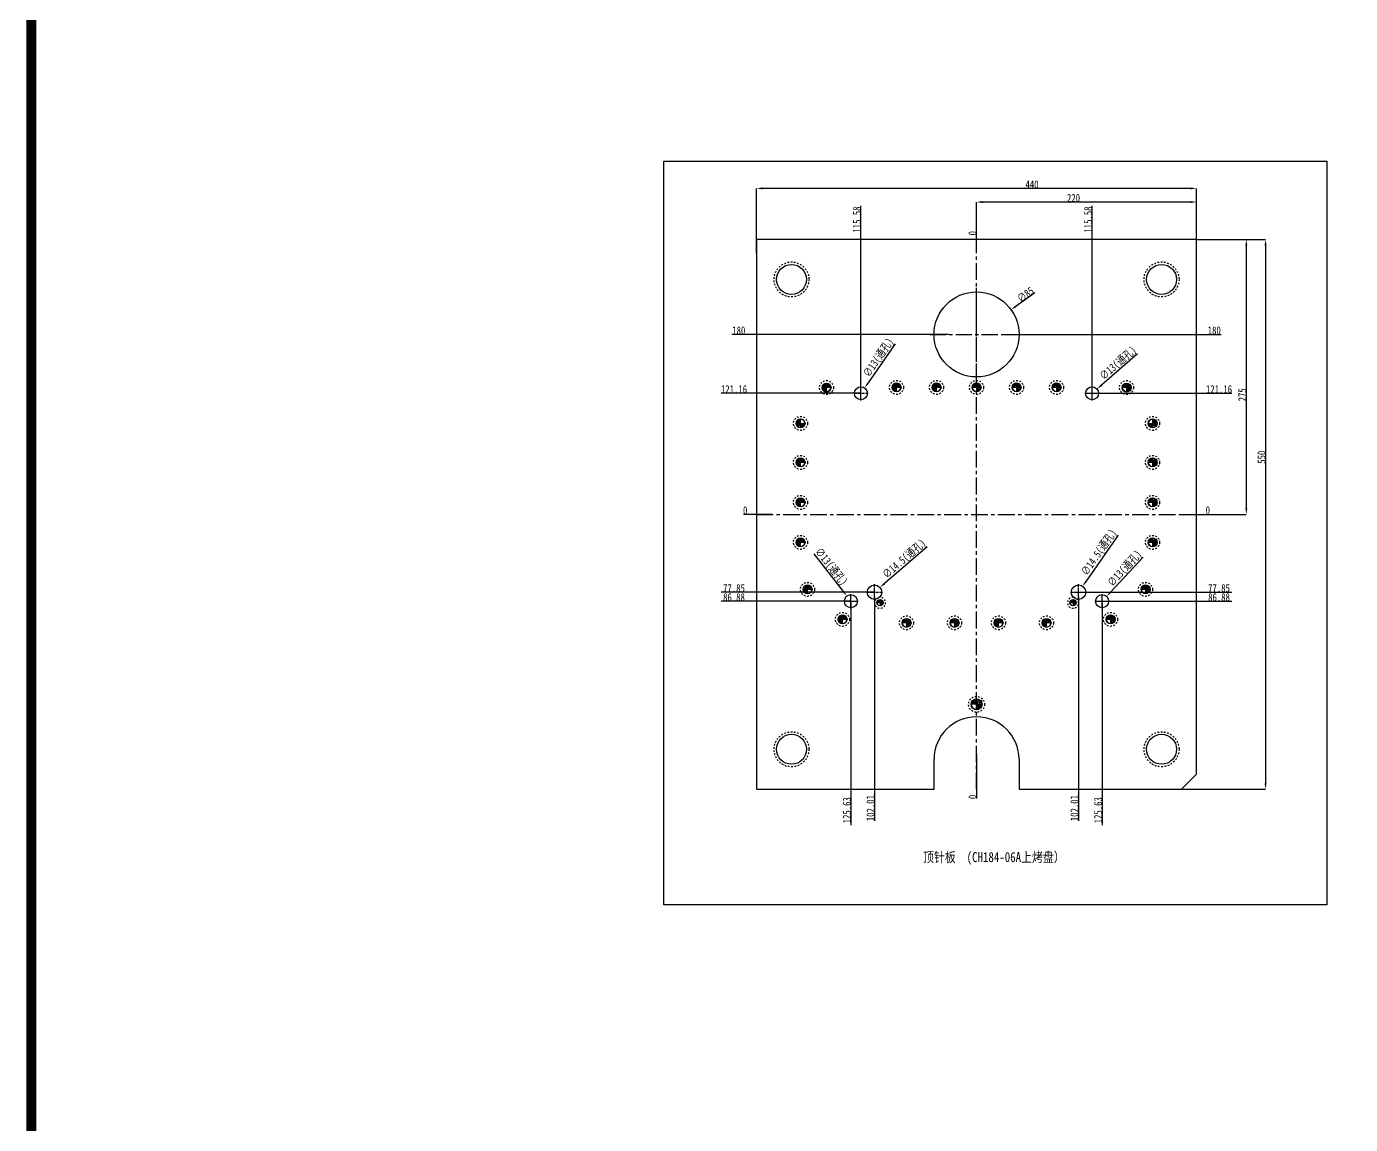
# Model space of a CAD drawing. Header units: millimetres. Extents: x -941 to 1421, y -11614 to -3210.
# Drawn here: x -941 to 383, y -10479 to -9381 of the extents above; entities that cross this region are included whole.
import ezdxf
from ezdxf.enums import TextEntityAlignment as Align

# ---------------------------------------------------------------- set-up
doc = ezdxf.new("R2010")
doc.units = ezdxf.units.MM
doc.header["$LTSCALE"] = 16.335
doc.header["$PDMODE"] = 3
doc.header["$PDSIZE"] = 0.3125
doc.linetypes.add('CENTER', pattern=[0.6, 0.375, -0.075, 0.075, -0.075])
doc.linetypes.add('HIDDEN', pattern=[0.2, 0.1, -0.1])
doc.layers.get('0').update_dxf_attribs({"linetype": 'CONTINUOUS'})
doc.layers.get('Defpoints').update_dxf_attribs({"linetype": 'CONTINUOUS'})
doc.layers.add('DEFAULT_2', color=8, linetype='HIDDEN')
doc.layers.add('epin', color=13, linetype='CONTINUOUS', lineweight=9)
doc.styles.get("Standard").update_dxf_attribs({"font": 'txt', "width": 0.8})
doc.styles.add('TXT05', font='txt.shx', dxfattribs={"width": 0.5, "bigfont": 'gbcbig.shx'})
doc.dimstyles.new('ISO-25', dxfattribs={"dimtxt": 8, "dimasz": 6, "dimexe": 0, "dimexo": 0, "dimgap": 0, "dimtad": 1, "dimdsep": 46, "dimtxsty": 'Standard', "dimcen": 0, "dimclrd": 4, "dimclre": 4, "dimclrt": 6, "dimazin": 0, "dimtfac": 1, "dimtofl": 0, "dimtmove": 0, "dimatfit": 3, "dimfxl": 0, "dimarcsym": 0})

# ---------------------------------------------------------------- blocks, each defined once
blk = doc.blocks.new('*D1014')
at = {"color": 4, "lineweight": -2}
blk.add_line((170, -9708.3), (133.9, -9739.4), dxfattribs=at)
at = {"color": 4}
blk.add_solid([(133.3, -9738.7), (134.6, -9740.2), (129.4, -9743.4)], dxfattribs=at)
at = {"layer": 'Defpoints', "color": 0}
for p in [(129.4, -9743.4), (119.6, -9751.9)]:
    blk.add_point(p, dxfattribs=at)
at = {"color": 6, "insert": (150.9, -9718), "char_height": 8, "attachment_point": 5, "rotation": 40.8392}
blk.add_mtext('∅13(通孔)', dxfattribs=at)
blk = doc.blocks.new('*D1015')
at = {"color": 4, "lineweight": -2}
blk.add_line((-72.6, -9698.1), (-99.6, -9737.3), dxfattribs=at)
at = {"color": 4}
blk.add_solid([(-100.4, -9736.8), (-98.8, -9737.9), (-103, -9742.3)], dxfattribs=at)
at = {"layer": 'Defpoints', "color": 0}
for p in [(-103, -9742.3), (-110.4, -9753)]:
    blk.add_point(p, dxfattribs=at)
at = {"color": 6, "insert": (-88.6, -9712.3), "char_height": 8, "attachment_point": 5, "rotation": 55.4664}
blk.add_mtext('∅13(通孔)', dxfattribs=at)
blk = doc.blocks.new('*D1016')
at = {"color": 4, "lineweight": -2}
blk.add_line((150.4, -9889.5), (118.4, -9935.7), dxfattribs=at)
at = {"color": 4}
blk.add_solid([(117.6, -9935.2), (119.3, -9936.3), (115, -9940.7)], dxfattribs=at)
at = {"layer": 'Defpoints', "color": 0}
for p in [(115, -9940.7), (106.8, -9952.6)]:
    blk.add_point(p, dxfattribs=at)
at = {"color": 6, "insert": (131.9, -9907.2), "char_height": 8, "attachment_point": 5, "rotation": 55.3759}
blk.add_mtext('∅14.5(通孔)', dxfattribs=at)
blk = doc.blocks.new('*D1017')
at = {"color": 4, "lineweight": -2}
blk.add_line((175.5, -9911.6), (143, -9946.5), dxfattribs=at)
at = {"color": 4}
blk.add_solid([(142.3, -9945.8), (143.8, -9947.2), (138.9, -9950.9)], dxfattribs=at)
at = {"layer": 'Defpoints', "color": 0}
for p in [(138.9, -9950.9), (130.1, -9960.4)]:
    blk.add_point(p, dxfattribs=at)
at = {"color": 6, "insert": (157.6, -9923.4), "char_height": 8, "attachment_point": 5, "rotation": 47.0598}
blk.add_mtext('∅13(通孔)', dxfattribs=at)
blk = doc.blocks.new('*D1018')
at = {"color": 4, "lineweight": -2}
blk.add_line((-40.5, -9901.2), (-83.1, -9938), dxfattribs=at)
at = {"color": 4}
blk.add_solid([(-83.7, -9937.2), (-82.4, -9938.7), (-87.6, -9941.9)], dxfattribs=at)
at = {"layer": 'Defpoints', "color": 0}
for p in [(-87.6, -9941.9), (-98.6, -9951.4)]:
    blk.add_point(p, dxfattribs=at)
at = {"color": 6, "insert": (-62.9, -9913.8), "char_height": 8, "attachment_point": 5, "rotation": 40.7968}
blk.add_mtext('∅14.5(通孔)', dxfattribs=at)
blk = doc.blocks.new('*D1019')
at = {"color": 4, "lineweight": -2}
blk.add_line((-153.9, -9908.3), (-124.4, -9945.8), dxfattribs=at)
at = {"color": 4}
blk.add_solid([(-123.7, -9945.2), (-125.2, -9946.4), (-120.7, -9950.5)], dxfattribs=at)
at = {"layer": 'Defpoints', "color": 0}
for p in [(-120.7, -9950.5), (-112.7, -9960.8)]:
    blk.add_point(p, dxfattribs=at)
at = {"color": 6, "insert": (-137, -9921.6), "char_height": 8, "attachment_point": 5, "rotation": 308.1339}
blk.add_mtext('∅13(通孔)', dxfattribs=at)
blk = doc.blocks.new('*D1020')
at = {"color": 4, "lineweight": -2}
blk.add_line((67.2, -9647.2), (48.4, -9660.6), dxfattribs=at)
at = {"color": 4}
blk.add_solid([(47.8, -9659.8), (49, -9661.4), (43.5, -9664.1)], dxfattribs=at)
at = {"layer": 'Defpoints', "color": 0}
for p in [(43.5, -9664.1), (-25.7, -9713.5)]:
    blk.add_point(p, dxfattribs=at)
at = {"color": 6, "insert": (57.9, -9648.9), "char_height": 8, "attachment_point": 5, "rotation": 35.4923}
blk.add_mtext('∅85', dxfattribs=at)
blk = doc.blocks.new('epin_ejp_10')
at = {"layer": 'epin'}
h = blk.add_hatch(dxfattribs=at)
h.set_pattern_fill('_ANSI31', color=123, scale=0.25, angle=90, style=0)
h.set_pattern_definition([(135, (-3501.19435, 375.4519), (-0.561266, -0.561266), [])])
h.paths.add_polyline_path([(0, 5, 0.414214), (-5, 0), (0, 0)])
h.paths.add_polyline_path([(5, 0), (0, 0), (0, -5, 0.414214)])
at = {"layer": 'epin', "color": 1, "linetype": 'CENTER', "ltscale": 0.310989}
for p, q in [((-5.5, 0), (5.5, 0)), ((0, -5.5), (0, 5.5))]:
    blk.add_line(p, q, dxfattribs=at)
at = {"layer": 'epin'}
blk.add_circle((0, 0), 5, dxfattribs=at)
at = {"layer": 'epin', "color": 6, "style": 'TXT05', "width": 0.5}
blk.add_text('%%c10', height=3.5, dxfattribs=at).set_placement((0.2, 0.5))
blk = doc.blocks.new('epin_ejp_8')
at = {"layer": 'epin'}
h = blk.add_hatch(dxfattribs=at)
h.set_pattern_fill('_ANSI31', color=123, scale=0.2, angle=90, style=0)
h.set_pattern_definition([(135, (-263.1036, 1313.3417), (-0.4490128, -0.4490128), [])])
h.paths.add_polyline_path([(0, 4, 0.414214), (-4, 0), (0, 0)])
h.paths.add_polyline_path([(4, 0), (0, 0), (0, -4, 0.414214)])
at = {"layer": 'epin', "color": 1, "linetype": 'CENTER', "ltscale": 0.248791}
for p, q in [((-4.4, 0), (4.4, 0)), ((0, -4.4), (0, 4.4))]:
    blk.add_line(p, q, dxfattribs=at)
at = {"layer": 'epin'}
blk.add_circle((0, 0), 4, dxfattribs=at)
at = {"layer": 'epin', "color": 6, "style": 'TXT05', "width": 0.5}
blk.add_text('%%c8', height=2.8, dxfattribs=at).set_placement((1.3, 1.8), align=Align.MIDDLE)
blk = doc.blocks.new('epin_ejp_6')
at = {"layer": 'epin'}
h = blk.add_hatch(dxfattribs=at)
h.set_pattern_fill('_ANSI31', color=123, scale=0.15, angle=90, style=0)
h.set_pattern_definition([(135, (89.59405, 3806.95057), (-0.336759605, -0.336759605), [])])
h.paths.add_polyline_path([(0, 3, 0.4142136), (-3, 0), (0, 0)])
h.paths.add_polyline_path([(3, 0), (0, 0), (0, -3, 0.4142136)])
at = {"layer": 'epin', "color": 1, "linetype": 'CENTER', "ltscale": 0.186593}
for p, q in [((-3.3, 0), (3.3, 0)), ((0, -3.3), (0, 3.3))]:
    blk.add_line(p, q, dxfattribs=at)
at = {"layer": 'epin'}
blk.add_circle((0, 0), 3, dxfattribs=at)
at = {"layer": 'epin', "color": 6, "style": 'TXT05', "width": 0.5}
blk.add_text('%%c6', height=2.1, dxfattribs=at).set_placement((0.12, 0.3))
blk = doc.blocks.new('1236')
at = {"layer": 'epin', "color": 4, "xscale": -1}
for p in [(-3624.7, 4287.4), (-3554.7, 4287.4), (-3514.7, 4287.4)]:
    blk.add_blockref('epin_ejp_8', p, dxfattribs=at)
at = {"layer": 'epin', "color": 4}
for p in [(-3474.7, 4287.4), (-3434.7, 4287.4), (-3394.7, 4287.4), (-3324.7, 4287.4)]:
    blk.add_blockref('epin_ejp_8', p, dxfattribs=at)
at = {"layer": 'epin', "color": 4, "xscale": -1}
for p, rotation in [((-3650.7, 4251.5), 90), ((-3298.7, 4212.4), 270), ((-3298.7, 4172.4), 270), ((-3298.7, 4132.4), 270)]:
    blk.add_blockref('epin_ejp_8', p, dxfattribs=dict(at, rotation=rotation))
at = {"layer": 'epin', "color": 4}
for p, rotation in [((-3298.7, 4251.5), 270), ((-3650.7, 4212.4), 90), ((-3650.7, 4172.4), 90), ((-3650.7, 4132.4), 90)]:
    blk.add_blockref('epin_ejp_8', p, dxfattribs=dict(at, rotation=rotation))
at = {"layer": 'epin', "xscale": -1}
for p in [(-3643.7, 4085.4), (-3608.7, 4055.4), (-3452.7, 4051.9), (-3404.7, 4051.9)]:
    blk.add_blockref('epin_ejp_8', p, dxfattribs=at)
at = {"layer": 'epin'}
for name, p in [('epin_ejp_8', (-3305.7, 4085.4)), ('epin_ejp_6', (-3571.2, 4072.1)), ('epin_ejp_6', (-3378.2, 4072.1)), ('epin_ejp_8', (-3544.7, 4051.9)), ('epin_ejp_8', (-3496.7, 4051.9)), ('epin_ejp_8', (-3340.7, 4055.4))]:
    blk.add_blockref(name, p, dxfattribs=at)
blk = doc.blocks.new('*D1021')
at = {"color": 4, "lineweight": -2}
for p, q in [((228.9, -9593.8), (278.7, -9593.8)), ((278.7, -9599.8), (278.7, -9862.8)), ((228.9, -9868.8), (278.7, -9868.8))]:
    blk.add_line(p, q, dxfattribs=at)
at = {"color": 4}
for points in [[(277.7, -9599.8), (279.7, -9599.8), (278.7, -9593.8)], [(277.7, -9862.8), (279.7, -9862.8), (278.7, -9868.8)]]:
    blk.add_solid(points, dxfattribs=at)
at = {"layer": 'Defpoints', "color": 0}
for p in [(228.9, -9593.8), (228.9, -9868.8), (278.7, -9868.8)]:
    blk.add_point(p, dxfattribs=at)
at = {"color": 6, "insert": (274.7, -9749.2), "char_height": 8, "attachment_point": 5, "rotation": 90}
blk.add_mtext('275', dxfattribs=at)
blk = doc.blocks.new('*D1022')
at = {"color": 4, "lineweight": -2}
for p, q in [((228.9, -9593.8), (297.9, -9593.8)), ((297.9, -9599.8), (297.9, -10137.8)), ((191.4, -10143.8), (297.9, -10143.8))]:
    blk.add_line(p, q, dxfattribs=at)
at = {"color": 4}
for points in [[(296.9, -9599.8), (298.9, -9599.8), (297.9, -9593.8)], [(296.9, -10137.8), (298.9, -10137.8), (297.9, -10143.8)]]:
    blk.add_solid(points, dxfattribs=at)
at = {"layer": 'Defpoints', "color": 0}
for p in [(228.9, -9593.8), (191.4, -10143.8), (297.9, -10143.8)]:
    blk.add_point(p, dxfattribs=at)
at = {"color": 6, "insert": (293.9, -9811.6), "char_height": 8, "attachment_point": 5, "rotation": 90}
blk.add_mtext('550', dxfattribs=at)
blk = doc.blocks.new('*D1023')
at = {"color": 4, "lineweight": -2}
for p, q in [((8.9, -9607.5), (8.9, -9556.3)), ((222.9, -9556.3), (14.9, -9556.3)), ((228.9, -9607.5), (228.9, -9556.3))]:
    blk.add_line(p, q, dxfattribs=at)
at = {"color": 4}
for points in [[(14.9, -9555.3), (14.9, -9557.3), (8.9, -9556.3)], [(222.9, -9555.3), (222.9, -9557.3), (228.9, -9556.3)]]:
    blk.add_solid(points, dxfattribs=at)
at = {"layer": 'Defpoints', "color": 0}
for p in [(8.9, -9556.3), (8.9, -9607.5), (228.9, -9607.5)]:
    blk.add_point(p, dxfattribs=at)
at = {"color": 6, "insert": (105.9, -9552.3), "char_height": 8, "attachment_point": 5}
blk.add_mtext('220', dxfattribs=at)
blk = doc.blocks.new('*D1024')
at = {"color": 4, "lineweight": -2}
for p, q in [((-211.1, -9607.5), (-211.1, -9542.7)), ((222.9, -9542.7), (-205.1, -9542.7)), ((228.9, -9607.5), (228.9, -9542.7))]:
    blk.add_line(p, q, dxfattribs=at)
at = {"color": 4}
for points in [[(-205.1, -9541.7), (-205.1, -9543.7), (-211.1, -9542.7)], [(222.9, -9541.7), (222.9, -9543.7), (228.9, -9542.7)]]:
    blk.add_solid(points, dxfattribs=at)
at = {"layer": 'Defpoints', "color": 0}
for p in [(-211.1, -9542.7), (-211.1, -9607.5), (228.9, -9607.5)]:
    blk.add_point(p, dxfattribs=at)
at = {"color": 6, "insert": (64.4, -9538.7), "char_height": 8, "attachment_point": 5}
blk.add_mtext('440', dxfattribs=at)
blk = doc.blocks.new('*D1025')
at = {"color": 4, "lineweight": -2}
blk.add_line((213.1, -9868.8), (241.8, -9868.8), dxfattribs=at)
at = {"layer": 'Defpoints', "color": 0}
for p in [(8.9, -9868.8), (213.1, -9868.8), (238.6, -9868.8)]:
    blk.add_point(p, dxfattribs=at)
at = {"color": 6, "insert": (240.2, -9864.8), "char_height": 8, "attachment_point": 5}
blk.add_mtext('0', dxfattribs=at)
blk = doc.blocks.new('*D1026')
at = {"color": 4, "lineweight": -2}
blk.add_line((110.9, -9946.6), (264.2, -9946.6), dxfattribs=at)
at = {"layer": 'Defpoints', "color": 0}
for p in [(8.9, -9868.8), (110.9, -9946.6), (238.6, -9946.6)]:
    blk.add_point(p, dxfattribs=at)
at = {"color": 6, "insert": (251.4, -9942.6), "char_height": 8, "attachment_point": 5}
blk.add_mtext('77.85', dxfattribs=at)
blk = doc.blocks.new('*D1027')
at = {"color": 4, "lineweight": -2}
blk.add_line((134.5, -9955.7), (264.2, -9955.7), dxfattribs=at)
at = {"layer": 'Defpoints', "color": 0}
for p in [(8.9, -9868.8), (134.5, -9955.7), (238.6, -9955.7)]:
    blk.add_point(p, dxfattribs=at)
at = {"color": 6, "insert": (251.4, -9951.7), "char_height": 8, "attachment_point": 5}
blk.add_mtext('86.88', dxfattribs=at)
blk = doc.blocks.new('*D1028')
at = {"color": 4, "lineweight": -2}
blk.add_line((124.5, -9747.6), (264.2, -9747.6), dxfattribs=at)
at = {"layer": 'Defpoints', "color": 0}
for p in [(124.5, -9747.6), (238.6, -9747.6), (8.9, -9868.8)]:
    blk.add_point(p, dxfattribs=at)
at = {"color": 6, "insert": (251.4, -9743.6), "char_height": 8, "attachment_point": 5}
blk.add_mtext('121.16', dxfattribs=at)
blk = doc.blocks.new('*D1029')
at = {"color": 4, "lineweight": -2}
blk.add_line((124.5, -9744.8), (124.5, -9560), dxfattribs=at)
at = {"layer": 'Defpoints', "color": 0}
for p in [(124.5, -9587.7), (124.5, -9744.8), (8.9, -9868.8)]:
    blk.add_point(p, dxfattribs=at)
at = {"color": 6, "insert": (120.5, -9573.8), "char_height": 8, "attachment_point": 5, "rotation": 90}
blk.add_mtext('115.58', dxfattribs=at)
blk = doc.blocks.new('*D1030')
at = {"color": 4, "lineweight": -2}
blk.add_line((36.9, -9688.8), (253.5, -9688.8), dxfattribs=at)
at = {"layer": 'Defpoints', "color": 0}
for p in [(36.9, -9688.8), (239.6, -9688.8), (8.9, -9868.8)]:
    blk.add_point(p, dxfattribs=at)
at = {"color": 6, "insert": (246.6, -9684.8), "char_height": 8, "attachment_point": 5}
blk.add_mtext('180', dxfattribs=at)
blk = doc.blocks.new('*D1031')
at = {"color": 4, "lineweight": -2}
blk.add_line((8.9, -9607.5), (8.9, -9585.9), dxfattribs=at)
at = {"layer": 'Defpoints', "color": 0}
for p in [(8.9, -9589.1), (8.9, -9607.5), (8.9, -9868.8)]:
    blk.add_point(p, dxfattribs=at)
at = {"color": 6, "insert": (4.9, -9587.5), "char_height": 8, "attachment_point": 5, "rotation": 90}
blk.add_mtext('0', dxfattribs=at)
blk = doc.blocks.new('*D1032')
at = {"color": 4, "lineweight": -2}
blk.add_line((110.9, -9951.4), (110.9, -10175.4), dxfattribs=at)
at = {"layer": 'Defpoints', "color": 0}
for p in [(8.9, -9868.8), (110.9, -9951.4), (110.9, -10149.8)]:
    blk.add_point(p, dxfattribs=at)
at = {"color": 6, "insert": (106.9, -10162.6), "char_height": 8, "attachment_point": 5, "rotation": 90}
blk.add_mtext('102.01', dxfattribs=at)
blk = doc.blocks.new('*D1033')
at = {"color": 4, "lineweight": -2}
blk.add_line((8.9, -10108.8), (8.9, -10153), dxfattribs=at)
at = {"layer": 'Defpoints', "color": 0}
for p in [(8.9, -9868.8), (8.9, -10108.8), (8.9, -10149.8)]:
    blk.add_point(p, dxfattribs=at)
at = {"color": 6, "insert": (4.9, -10151.4), "char_height": 8, "attachment_point": 5, "rotation": 90}
blk.add_mtext('0', dxfattribs=at)
blk = doc.blocks.new('*D1034')
at = {"color": 4, "lineweight": -2}
blk.add_line((134.5, -9957.4), (134.5, -10179.7), dxfattribs=at)
at = {"layer": 'Defpoints', "color": 0}
for p in [(8.9, -9868.8), (134.5, -9957.4), (134.5, -10149.8)]:
    blk.add_point(p, dxfattribs=at)
at = {"color": 6, "insert": (130.5, -10164.7), "char_height": 8, "attachment_point": 5, "rotation": 90}
blk.add_mtext('125.63', dxfattribs=at)
blk = doc.blocks.new('*D1038')
at = {"color": 4, "lineweight": -2}
blk.add_line((-195.3, -9868.8), (-224, -9868.8), dxfattribs=at)
at = {"layer": 'Defpoints', "color": 0}
for p in [(-220.8, -9868.8), (-195.3, -9868.8), (8.9, -9868.8)]:
    blk.add_point(p, dxfattribs=at)
at = {"color": 6, "insert": (-222.4, -9864.8), "char_height": 8, "attachment_point": 5}
blk.add_mtext('0', dxfattribs=at)
blk = doc.blocks.new('*D1042')
at = {"color": 4, "lineweight": -2}
blk.add_line((-93.1, -9946.6), (-246.4, -9946.6), dxfattribs=at)
at = {"layer": 'Defpoints', "color": 0}
for p in [(8.9, -9868.8), (-220.8, -9946.6), (-93.1, -9946.6)]:
    blk.add_point(p, dxfattribs=at)
at = {"color": 6, "insert": (-233.6, -9942.6), "char_height": 8, "attachment_point": 5}
blk.add_mtext('77.85', dxfattribs=at)
blk = doc.blocks.new('*D1039')
at = {"color": 4, "lineweight": -2}
blk.add_line((-116.7, -9955.7), (-246.4, -9955.7), dxfattribs=at)
at = {"layer": 'Defpoints', "color": 0}
for p in [(8.9, -9868.8), (-220.8, -9955.7), (-116.7, -9955.7)]:
    blk.add_point(p, dxfattribs=at)
at = {"color": 6, "insert": (-233.6, -9951.7), "char_height": 8, "attachment_point": 5}
blk.add_mtext('86.88', dxfattribs=at)
blk = doc.blocks.new('*D1040')
at = {"color": 4, "lineweight": -2}
blk.add_line((-106.7, -9747.6), (-246.4, -9747.6), dxfattribs=at)
at = {"layer": 'Defpoints', "color": 0}
for p in [(-220.8, -9747.6), (-106.7, -9747.6), (8.9, -9868.8)]:
    blk.add_point(p, dxfattribs=at)
at = {"color": 6, "insert": (-233.6, -9743.6), "char_height": 8, "attachment_point": 5}
blk.add_mtext('121.16', dxfattribs=at)
blk = doc.blocks.new('*D1035')
at = {"color": 4, "lineweight": -2}
blk.add_line((-106.7, -9744.8), (-106.7, -9560), dxfattribs=at)
at = {"layer": 'Defpoints', "color": 0}
for p in [(-106.7, -9587.7), (-106.7, -9744.8), (8.9, -9868.8)]:
    blk.add_point(p, dxfattribs=at)
at = {"color": 6, "insert": (-110.7, -9573.8), "char_height": 8, "attachment_point": 5, "rotation": 90}
blk.add_mtext('115.58', dxfattribs=at)
blk = doc.blocks.new('*D1036')
at = {"color": 4, "lineweight": -2}
blk.add_line((-19.1, -9688.8), (-235.7, -9688.8), dxfattribs=at)
at = {"layer": 'Defpoints', "color": 0}
for p in [(-221.9, -9688.8), (-19.1, -9688.8), (8.9, -9868.8)]:
    blk.add_point(p, dxfattribs=at)
at = {"color": 6, "insert": (-228.8, -9684.8), "char_height": 8, "attachment_point": 5}
blk.add_mtext('180', dxfattribs=at)
blk = doc.blocks.new('*D1037')
at = {"color": 4, "lineweight": -2}
blk.add_line((-93.1, -9951.4), (-93.1, -10175.4), dxfattribs=at)
at = {"layer": 'Defpoints', "color": 0}
for p in [(8.9, -9868.8), (-93.1, -9951.4), (-93.1, -10149.8)]:
    blk.add_point(p, dxfattribs=at)
at = {"color": 6, "insert": (-97.1, -10162.6), "char_height": 8, "attachment_point": 5, "rotation": 90}
blk.add_mtext('102.01', dxfattribs=at)
blk = doc.blocks.new('*D1041')
at = {"color": 4, "lineweight": -2}
blk.add_line((-116.7, -9957.4), (-116.7, -10179.7), dxfattribs=at)
at = {"layer": 'Defpoints', "color": 0}
for p in [(8.9, -9868.8), (-116.7, -9957.4), (-116.7, -10149.8)]:
    blk.add_point(p, dxfattribs=at)
at = {"color": 6, "insert": (-120.7, -10164.7), "char_height": 8, "attachment_point": 5, "rotation": 90}
blk.add_mtext('125.63', dxfattribs=at)

msp = doc.modelspace()

# ---------------------------------------------------------------- linework, layer by layer
at = {"color": 7, "linetype": 'Continuous'}
for p, q in [((-211.104, -9593.775), (-211.104, -10143.775)), ((228.896, -9593.775), (-211.104, -9593.775)), ((228.896, -10128.775), (228.896, -9593.775)), ((-33.604, -10143.775), (-33.604, -10113.775)), ((51.396, -10113.775), (51.396, -10143.775)), ((213.896, -10143.775), (228.896, -10128.775)), ((-211.104, -10143.775), (-33.604, -10143.775)), ((51.396, -10143.775), (213.896, -10143.775))]:
    msp.add_line(p, q, dxfattribs=at)
at = {"color": 1, "linetype": 'CENTER', "ltscale": 2.7367}
for p, q in [((8.896, -10143.775), (8.896, -9593.775)), ((-211.104, -9868.775), (228.896, -9868.775))]:
    msp.add_line(p, q, dxfattribs=at)
at = {"color": 1, "linetype": 'CENTER', "ltscale": 2.643404}
for p, q in [((8.896, -9735.525), (8.896, -9642.025)), ((-37.854, -9688.775), (55.646, -9688.775))]:
    msp.add_line(p, q, dxfattribs=at)
at = {"color": 1, "linetype": 'CENTER', "ltscale": 0.404285}
for p, q in [((-106.679, -9754.77), (-106.679, -9740.47)), ((124.471, -9754.77), (124.471, -9740.47)), ((-113.829, -9747.62), (-99.529, -9747.62)), ((117.321, -9747.62), (131.621, -9747.62)), ((-123.879, -9955.655), (-109.579, -9955.655)), ((-116.729, -9962.805), (-116.729, -9948.505)), ((127.371, -9955.655), (141.671, -9955.655)), ((134.521, -9962.805), (134.521, -9948.505))]:
    msp.add_line(p, q, dxfattribs=at)
at = {"color": 1, "linetype": 'CENTER', "ltscale": 0.450934}
for p, q in [((-93.112, -9954.598), (-93.112, -9938.648)), ((110.903, -9954.598), (110.903, -9938.648)), ((-101.087, -9946.623), (-85.137, -9946.623)), ((102.928, -9946.623), (118.878, -9946.623))]:
    msp.add_line(p, q, dxfattribs=at)
at = {"color": 3, "const_width": 10}
msp.add_lwpolyline([(-936.088, -3215.186), (1416.22, -3215.186), (1416.22, -11609.003), (-936.088, -11609.003)], close=True, dxfattribs=at)
msp.add_lwpolyline([(-303.818, -9515.377), (359.259, -9515.377), (359.259, -10259.24), (-303.818, -10259.24)], close=True)
at = {"color": 7, "linetype": 'Continuous'}
for centre, radius in [((-176.104, -9633.775), 15), ((193.896, -9633.775), 15), ((8.896, -9688.775), 42.5), ((-141.104, -9741.87), 4.5), ((-106.679, -9747.62), 6.5), ((-71.104, -9741.775), 4.5), ((-31.104, -9741.775), 4.5), ((8.896, -9741.775), 4.5), ((48.896, -9741.775), 4.5), ((88.896, -9741.775), 4.5), ((124.471, -9747.62), 6.5), ((158.896, -9741.87), 4.5), ((-167.104, -9777.77), 4.5), ((184.896, -9777.77), 4.5), ((-167.104, -9816.775), 4.5), ((184.896, -9816.775), 4.5), ((-167.104, -9856.775), 4.5), ((184.896, -9856.775), 4.5), ((-167.104, -9896.775), 4.5), ((184.896, -9896.775), 4.5), ((-160.104, -9943.775), 4.5), ((-93.112, -9946.623), 7.25), ((110.903, -9946.623), 7.25), ((177.896, -9943.775), 4.5), ((-116.729, -9955.655), 6.5), ((-87.604, -9957.16), 3.1), ((105.396, -9957.16), 3.1), ((134.521, -9955.655), 6.5), ((-125.104, -9973.775), 4.5), ((142.896, -9973.775), 4.5), ((-61.104, -9977.275), 4.5), ((-13.104, -9977.275), 4.5), ((30.896, -9977.275), 4.5), ((78.896, -9977.275), 4.5), ((8.896, -10058.775), 5.5), ((-176.104, -10103.775), 15), ((193.896, -10103.775), 15)]:
    msp.add_circle(centre, radius, dxfattribs=at)
msp.add_arc((8.896, -10113.775), 42.5, 0, 180, dxfattribs=at)
at = {"layer": 'DEFAULT_2', "color": 8, "linetype": 'HIDDEN'}
for centre, radius in [((-176.104, -9633.775), 17.5), ((193.896, -9633.775), 17.5), ((-141.104, -9741.87), 7), ((-71.104, -9741.775), 7), ((-31.104, -9741.775), 7), ((8.896, -9741.775), 7), ((48.896, -9741.775), 7), ((88.896, -9741.775), 7), ((158.896, -9741.87), 7), ((-167.104, -9777.77), 7), ((184.896, -9777.77), 7), ((-167.104, -9816.775), 7), ((184.896, -9816.775), 7), ((-167.104, -9856.775), 7), ((184.896, -9856.775), 7), ((-167.104, -9896.775), 7), ((184.896, -9896.775), 7), ((-160.104, -9943.775), 7), ((177.896, -9943.775), 7), ((-125.104, -9973.775), 7), ((142.896, -9973.775), 7), ((-61.104, -9977.275), 7), ((-13.104, -9977.275), 7), ((30.896, -9977.275), 7), ((78.896, -9977.275), 7), ((8.896, -10058.775), 8), ((-176.104, -10103.775), 17.5), ((193.896, -10103.775), 17.5)]:
    msp.add_circle(centre, radius, dxfattribs=at)
for centre, start, end in [((-87.604, -9957.16), 142.048198, 93.146568), ((105.396, -9957.16), 86.860402, 37.950235)]:
    msp.add_arc(centre, 5.5, start, end, dxfattribs=at)

# ---------------------------------------------------------------- block references
msp.add_blockref('1236', (3483.62, -14029.222))
at = {"layer": 'epin'}
msp.add_blockref('epin_ejp_10', (8.896, -10058.775), dxfattribs=at)

# ---------------------------------------------------------------- texts
at = {"insert": (-44.577, -10206.623), "char_height": 10, "width": 142.84253, "attachment_point": 1}
msp.add_mtext('{\\fSimSun|b0|i0|c134|p2;顶针板  (CH184-06A上烤盘）}', dxfattribs=at)

# ---------------------------------------------------------------- dimensions: what is measured, and where the dimension line sits
for base, p2, picture, middle in [((-211.104, -9542.709), (-211.104, -9607.454), '*D1024', (64.403, -9542.709)), ((8.896, -9556.282), (8.896, -9607.454), '*D1023', (105.876, -9556.282))]:
    dim = msp.add_linear_dim(base=base, p1=(228.896, -9607.454), p2=p2, dimstyle='ISO-25', override={"dimfxl": 1.25})
    dim.commit()
    dim.dimension.update_dxf_attribs({"geometry": picture, "text_midpoint": middle, "dimtype": 160})
for feature_location, offset, dtype, origin, picture, middle in [((-106.67905017, -9744.750111887), (0, 157.03367313), 1, (8.89594983, -9868.775070549), '*D1035', (-110.67905017, -9573.849772091)), ((124.47094983, -9744.750111887), (0, 157.03367313), 1, (8.89594983, -9868.775070549), '*D1029', (120.47094983, -9573.849772091)), ((8.89594983, -9607.454105874), (0, 18.356727645), 1, (8.89594983, -9868.775070549), '*D1031', (4.89594983, -9587.497378229)), ((-19.138, -9688.775), (-202.717, 0), 0, (8.896, -9868.775), '*D1036', (-228.788, -9684.775)), ((36.93, -9688.775), (202.717, 0), 0, (8.896, -9868.775), '*D1030', (246.58, -9684.775)), ((-106.67905017, -9747.620070539), (-114.139931692, 0), 0, (8.89594983, -9868.775070549), '*D1040', (-233.618981862, -9743.620070539)), ((124.47094983, -9747.620070539), (114.139931692, 0), 0, (8.89594983, -9868.775070549), '*D1028', (251.410881522, -9743.620070539)), ((-195.275426158, -9868.775070549), (-25.543555704, 0), 0, (8.89594983, -9868.775070549), '*D1038', (-222.418981862, -9864.775070549)), ((213.067325818, -9868.775070549), (25.543555704, 0), 0, (8.89594983, -9868.775070549), '*D1025', (240.210881522, -9864.775070549)), ((-93.112, -9946.623), (-127.707, 0), 0, (8.896, -9868.775), '*D1042', (-233.619, -9942.623)), ((-116.729, -9955.655), (-104.09, 0), 0, (8.896, -9868.775), '*D1039', (-233.619, -9951.655)), ((-116.72905017, -9957.378369984), (0, -192.435603591), 1, (8.89594983, -9868.775070549), '*D1041', (-120.72905017, -10164.747306908)), ((-93.112, -9951.388), (0, -198.426), 1, (8.896, -9868.775), '*D1037', (-97.112, -10162.614)), ((8.89594983, -10108.846744239), (0, -40.967229336), 1, (8.89594983, -9868.775070549), '*D1033', (4.89594983, -10151.413973575)), ((110.903, -9946.623), (127.707, 0), 0, (8.896, -9868.775), '*D1026', (251.411, -9942.623)), ((134.521, -9955.655), (104.09, 0), 0, (8.896, -9868.775), '*D1027', (251.411, -9951.655)), ((110.903, -9951.388), (0, -198.426), 1, (8.896, -9868.775), '*D1032', (106.903, -10162.614)), ((134.52094983, -9957.378369984), (0, -192.435603591), 1, (8.89594983, -9868.775070549), '*D1034', (130.52094983, -10164.747306908))]:
    dim = msp.add_ordinate_dim(feature_location=feature_location, offset=offset, dtype=dtype, origin=origin, dimstyle='ISO-25', override={"dimfxl": 1.25})
    dim.commit()
    dim.dimension.update_dxf_attribs({"geometry": picture, "text_midpoint": middle})
for base, p2, picture, middle in [((297.863, -10143.775), (191.435, -10143.775), '*D1022', (297.863, -9811.567)), ((278.699, -9868.775), (228.896, -9868.775), '*D1021', (278.699, -9749.162))]:
    dim = msp.add_linear_dim(base=base, p1=(228.896, -9593.775), p2=p2, angle=90, dimstyle='ISO-25', override={"dimfxl": 1.25})
    dim.commit()
    dim.dimension.update_dxf_attribs({"geometry": picture, "text_midpoint": middle, "dimtype": 160})
dim = msp.add_diameter_dim_2p(p1=(-25.707, -9713.45), p2=(43.499, -9664.1), dimstyle='ISO-25', override={"dimfxl": 1.25})
dim.commit()
dim.dimension.update_dxf_attribs({"geometry": '*D1020', "text_midpoint": (57.895, -9648.922)})
for p1, p2, picture, middle in [((-110.364, -9752.975), (-102.994, -9742.265), '*D1015', (-88.591, -9712.318)), ((119.553, -9751.871), (129.389, -9743.369), '*D1014', (150.888, -9718.03)), ((-98.601, -9951.36), (-87.624, -9941.886), '*D1018', (-62.876, -9913.775)), ((106.784, -9952.589), (115.023, -9940.657), '*D1016', (131.898, -9907.221)), ((-112.715, -9960.768), (-120.743, -9950.542), '*D1019', (-136.999, -9921.559)), ((130.093, -9960.413), (138.949, -9950.897), '*D1017', (157.576, -9923.377))]:
    dim = msp.add_diameter_dim_2p(p1=p1, p2=p2, text='<>(通孔)', dimstyle='ISO-25', override={"dimfxl": 1.25})
    dim.commit()
    dim.dimension.update_dxf_attribs({"geometry": picture, "text_midpoint": middle})

doc.saveas('drawing.dxf')
